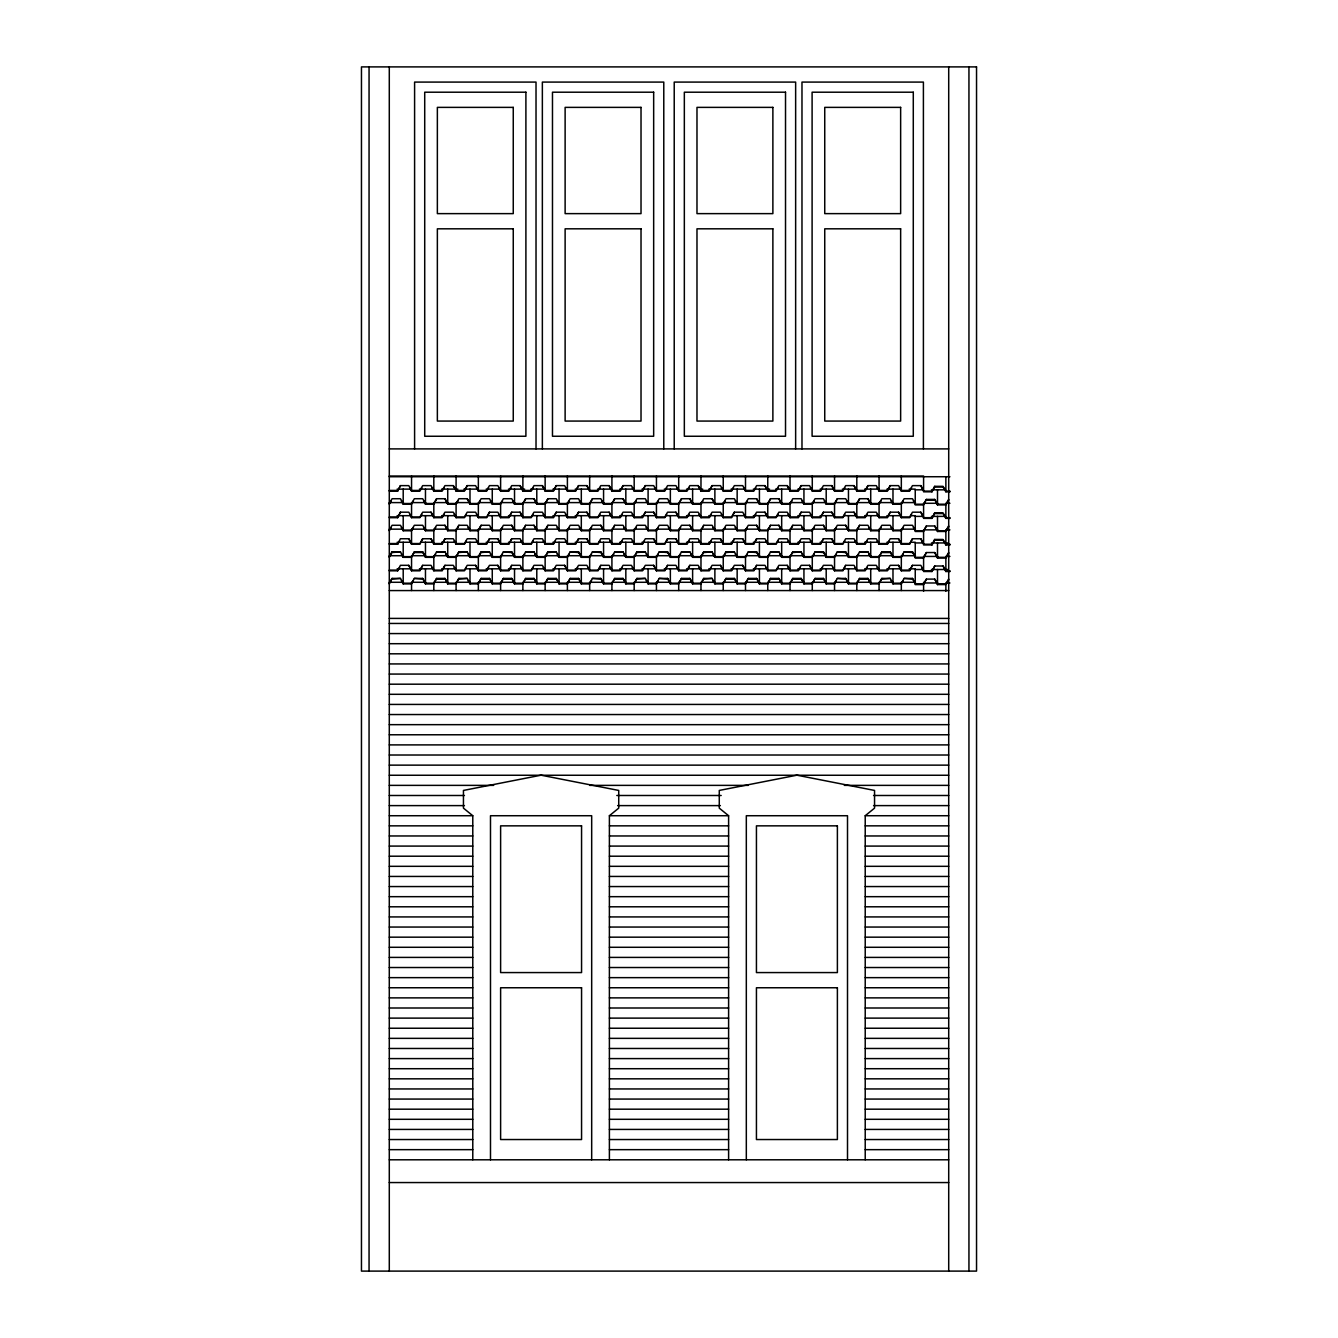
<?xml version="1.0" encoding="UTF-8"?>
<svg xmlns="http://www.w3.org/2000/svg" width="1338" height="1338" viewBox="0 0 1338 1338"><rect width="100%" height="100%" fill="white"/><g stroke="black" fill="none" stroke-linecap="round" stroke-linejoin="round"><path stroke-width="1.5" d="M389.291 503.506L392.084 498.723L400.43 498.723L403.206 503.506L411.552 503.506L414.345 498.723L422.691 498.723L425.467 503.506L433.813 503.506L436.606 498.723L444.952 498.723L447.728 503.506L456.091 503.506L458.867 498.723L467.213 498.723L469.989 503.506L478.352 503.506L481.128 498.723L489.474 498.723L492.267 503.506L500.613 503.506L503.389 498.723L511.735 498.723L514.528 503.506L522.874 503.506L525.65 498.723L533.996 498.723L536.789 503.506L545.135 503.506L547.911 498.723L556.257 498.723L559.05 503.506L567.396 503.506L570.172 498.723L578.534 498.723L581.311 503.506L589.657 503.506L592.433 498.723L600.795 498.723L603.572 503.506L611.918 503.506L614.711 498.723L623.056 498.723L625.833 503.506L634.179 503.506L636.972 498.723L645.317 498.723L648.094 503.506L656.44 503.506L659.233 498.723L667.578 498.723L670.355 503.506L678.701 503.506L681.494 498.723L689.839 498.723L692.616 503.506L700.978 503.506L703.755 498.723L712.1 498.723L714.877 503.506L723.239 503.506L726.016 498.723L734.361 498.723L737.154 503.506L745.5 503.506L748.277 498.723L756.622 498.723L759.415 503.506L767.761 503.506L770.537 498.723L778.883 498.723L781.676 503.506L790.022 503.506L792.798 498.723L801.144 498.723L803.937 503.506L812.283 503.506L815.059 498.723L823.422 498.723L826.198 503.506L834.544 503.506L837.32 498.723L845.683 498.723L848.459 503.506L856.805 503.506L859.598 498.723L867.944 498.723L870.72 503.506L879.066 503.506L881.859 498.723L890.205 498.723L892.981 503.506L901.327 503.506L904.12 498.723L912.466 498.723L915.242 503.506M389.291 504.209L391.148 501.014M389.291 491.113L397.637 491.113L400.43 485.627L408.776 485.627L411.552 490.427L419.915 490.427L422.691 485.627L431.037 485.627L433.813 490.427L442.176 490.427L444.952 485.627L453.298 485.627L456.091 490.427L464.437 490.427L467.213 485.627L475.559 485.627L478.352 490.427L486.698 490.427L489.474 485.627L497.82 485.627L500.613 490.427L508.958 490.427L511.735 485.627L520.081 485.627L522.874 490.427L531.219 490.427L533.996 485.627L542.358 485.627L545.135 490.427L553.48 490.427L556.257 485.627L564.619 485.627L567.396 490.427L575.741 490.427L578.534 485.627L586.88 485.627L589.657 490.427L598.002 490.427L600.795 485.627L609.141 485.627L611.918 490.427L620.263 490.427L623.056 485.627L631.402 485.627L634.179 490.427L642.524 490.427L645.317 485.627L653.663 485.627L656.44 490.427L664.802 490.427L667.578 485.627L675.924 485.627L678.701 490.427L687.063 490.427L689.839 485.627L698.185 485.627L700.978 490.427L709.324 490.427L712.1 485.627L720.446 485.627L723.239 490.427L731.585 490.427L734.361 485.627L742.707 485.627L745.5 490.427L753.846 490.427L756.622 485.627L764.968 485.627L767.761 490.427L776.107 490.427L778.883 485.627L787.246 485.627L790.022 490.427L798.368 490.427L801.144 485.627L809.507 485.627L812.283 490.427L820.629 490.427L823.422 485.627L831.768 485.627L834.544 490.427L842.89 490.427L845.683 485.627L854.029 485.627L856.805 490.427L865.151 490.427L867.944 485.627L876.29 485.627L879.066 490.427L887.412 490.427L890.205 485.627L898.551 485.627L901.327 490.427L909.689 490.427L912.466 485.627L920.812 485.627L923.588 490.427M397.637 491.113L400.43 485.627M389.291 530.082L392.084 525.282L400.43 525.282L403.206 530.082L411.552 530.082L414.345 525.282L422.691 525.282L425.467 530.082L433.813 530.082L436.606 525.282L444.952 525.282L447.728 530.082L456.091 530.082L458.867 525.282L467.213 525.282L469.989 530.082L478.352 530.082L481.128 525.282L489.474 525.282L492.267 530.082L500.613 530.082L503.389 525.282L511.735 525.282L514.528 530.082L522.874 530.082L525.65 525.282L533.996 525.282L536.789 530.082L545.135 530.082L547.911 525.282L556.257 525.282L559.05 530.082L567.396 530.082L570.172 525.282L578.534 525.282L581.311 530.082L589.657 530.082L592.433 525.282L600.795 525.282L603.572 530.082L611.918 530.082L614.711 525.282L623.056 525.282L625.833 530.082L634.179 530.082L636.972 525.282L645.317 525.282L648.094 530.082L656.44 530.082L659.233 525.282L667.578 525.282L670.355 530.082L678.701 530.082L681.494 525.282L689.839 525.282L692.616 530.082L700.978 530.082L703.755 525.282L712.1 525.282L714.877 530.082L723.239 530.082L726.016 525.282L734.361 525.282L737.154 530.082L745.5 530.082L748.277 525.282L756.622 525.282L759.415 530.082L767.761 530.082L770.537 525.282L778.883 525.282L781.676 530.082L790.022 530.082L792.798 525.282L801.144 525.282L803.937 530.082L812.283 530.082L815.059 525.282L823.422 525.282L826.198 530.082L834.544 530.082L837.32 525.282L845.683 525.282L848.459 530.082L856.805 530.082L859.598 525.282L867.944 525.282L870.72 530.082L879.066 530.082L881.859 525.282L890.205 525.282L892.981 530.082L901.327 530.082L904.12 525.282L912.466 525.282L915.242 530.082M389.291 530.768L391.148 527.573M389.291 517.689L397.637 517.689L400.43 512.186L408.776 512.186L411.552 516.986L419.915 516.986L422.691 512.186L431.037 512.186L433.813 516.986L442.176 516.986L444.952 512.186L453.298 512.186L456.091 516.986L464.437 516.986L467.213 512.186L475.559 512.186L478.352 516.986L486.698 516.986L489.474 512.186L497.82 512.186L500.613 516.986L508.958 516.986L511.735 512.186L520.081 512.186L522.874 516.986L531.219 516.986L533.996 512.186L542.358 512.186L545.135 516.986L553.48 516.986L556.257 512.186L564.619 512.186L567.396 516.986L575.741 516.986L578.534 512.186L586.88 512.186L589.657 516.986L598.002 516.986L600.795 512.186L609.141 512.186L611.918 516.986L620.263 516.986L623.056 512.186L631.402 512.186L634.179 516.986L642.524 516.986L645.317 512.186L653.663 512.186L656.44 516.986L664.802 516.986L667.578 512.186L675.924 512.186L678.701 516.986L687.063 516.986L689.839 512.186L698.185 512.186L700.978 516.986L709.324 516.986L712.1 512.186L720.446 512.186L723.239 516.986L731.585 516.986L734.361 512.186L742.707 512.186L745.5 516.986L753.846 516.986L756.622 512.186L764.968 512.186L767.761 516.986L776.107 516.986L778.883 512.186L787.246 512.186L790.022 516.986L798.368 516.986L801.144 512.186L809.507 512.186L812.283 516.986L820.629 516.986L823.422 512.186L831.768 512.186L834.544 516.986L842.89 516.986L845.683 512.186L854.029 512.186L856.805 516.986L865.151 516.986L867.944 512.186L876.29 512.186L879.066 516.986L887.412 516.986L890.205 512.186L898.551 512.186L901.327 516.986L909.689 516.986L912.466 512.186L920.812 512.186L923.588 516.986M397.637 517.689L400.43 512.186M413.409 501.014L411.552 504.209L403.206 504.209L401.35 501.014M409.696 487.918L411.552 491.113L419.915 491.113L421.754 487.918M389.291 556.641L392.084 551.841L400.43 551.841L403.206 556.641L411.552 556.641L414.345 551.841L422.691 551.841L425.467 556.641L433.813 556.641L436.606 551.841L444.952 551.841L447.728 556.641L456.091 556.641L458.867 551.841L467.213 551.841L469.989 556.641L478.352 556.641L481.128 551.841L489.474 551.841L492.267 556.641L500.613 556.641L503.389 551.841L511.735 551.841L514.528 556.641L522.874 556.641L525.65 551.841L533.996 551.841L536.789 556.641L545.135 556.641L547.911 551.841L556.257 551.841L559.05 556.641L567.396 556.641L570.172 551.841L578.534 551.841L581.311 556.641L589.657 556.641L592.433 551.841L600.795 551.841L603.572 556.641L611.918 556.641L614.711 551.841L623.056 551.841L625.833 556.641L634.179 556.641L636.972 551.841L645.317 551.841L648.094 556.641L656.44 556.641L659.233 551.841L667.578 551.841L670.355 556.641L678.701 556.641L681.494 551.841L689.839 551.841L692.616 556.641L700.978 556.641L703.755 551.841L712.1 551.841L714.877 556.641L723.239 556.641L726.016 551.841L734.361 551.841L737.154 556.641L745.5 556.641L748.277 551.841L756.622 551.841L759.415 556.641L767.761 556.641L770.537 551.841L778.883 551.841L781.676 556.641L790.022 556.641L792.798 551.841L801.144 551.841L803.937 556.641L812.283 556.641L815.059 551.841L823.422 551.841L826.198 556.641L834.544 556.641L837.32 551.841L845.683 551.841L848.459 556.641L856.805 556.641L859.598 551.841L867.944 551.841L870.72 556.641L879.066 556.641L881.859 551.841L890.205 551.841L892.981 556.641L901.327 556.641L904.12 551.841L912.466 551.841L915.242 556.641M389.291 557.327L392.084 551.841M389.291 544.248L397.637 544.248L400.43 538.746L408.776 538.746L411.552 543.546L419.915 543.546L422.691 538.746L431.037 538.746L433.813 543.546L442.176 543.546L444.952 538.746L453.298 538.746L456.091 543.546L464.437 543.546L467.213 538.746L475.559 538.746L478.352 543.546L486.698 543.546L489.474 538.746L497.82 538.746L500.613 543.546L508.958 543.546L511.735 538.746L520.081 538.746L522.874 543.546L531.219 543.546L533.996 538.746L542.358 538.746L545.135 543.546L553.48 543.546L556.257 538.746L564.619 538.746L567.396 543.546L575.741 543.546L578.534 538.746L586.88 538.746L589.657 543.546L598.002 543.546L600.795 538.746L609.141 538.746L611.918 543.546L620.263 543.546L623.056 538.746L631.402 538.746L634.179 543.546L642.524 543.546L645.317 538.746L653.663 538.746L656.44 543.546L664.802 543.546L667.578 538.746L675.924 538.746L678.701 543.546L687.063 543.546L689.839 538.746L698.185 538.746L700.978 543.546L709.324 543.546L712.1 538.746L720.446 538.746L723.239 543.546L731.585 543.546L734.361 538.746L742.707 538.746L745.5 543.546L753.846 543.546L756.622 538.746L764.968 538.746L767.761 543.546L776.107 543.546L778.883 538.746L787.246 538.746L790.022 543.546L798.368 543.546L801.144 538.746L809.507 538.746L812.283 543.546L820.629 543.546L823.422 538.746L831.768 538.746L834.544 543.546L842.89 543.546L845.683 538.746L854.029 538.746L856.805 543.546L865.151 543.546L867.944 538.746L876.29 538.746L879.066 543.546L887.412 543.546L890.205 538.746L898.551 538.746L901.327 543.546L909.689 543.546L912.466 538.746L920.812 538.746L923.588 543.546M397.637 544.248L399.493 541.054M413.409 527.573L411.552 530.768L403.206 530.768L401.35 527.573M409.696 514.478L411.552 517.689L419.915 517.689L421.754 514.478M431.973 487.918L433.813 491.113L442.176 491.113L444.032 487.918M389.291 583.201L392.084 578.401L400.43 578.401L403.206 583.201L411.552 583.201L414.345 578.401L422.691 578.401L425.467 583.201L433.813 583.201L436.606 578.401L444.952 578.401L447.728 583.201L456.091 583.201L458.867 578.401L467.213 578.401L469.989 583.201L478.352 583.201L481.128 578.401L489.474 578.401L492.267 583.201L500.613 583.201L503.389 578.401L511.735 578.401L514.528 583.201L522.874 583.201L525.65 578.401L533.996 578.401L536.789 583.201L545.135 583.201L547.911 578.401L556.257 578.401L559.05 583.201L567.396 583.201L570.172 578.401L578.534 578.401L581.311 583.201L589.657 583.201L592.433 578.401L600.795 578.401L603.572 583.201L611.918 583.201L614.711 578.401L623.056 578.401L625.833 583.201L634.179 583.201L636.972 578.401L645.317 578.401L648.094 583.201L656.44 583.201L659.233 578.401L667.578 578.401L670.355 583.201L678.701 583.201L681.494 578.401L689.839 578.401L692.616 583.201L700.978 583.201L703.755 578.401L712.1 578.401L714.877 583.201L723.239 583.201L726.016 578.401L734.361 578.401L737.154 583.201L745.5 583.201L748.277 578.401L756.622 578.401L759.415 583.201L767.761 583.201L770.537 578.401L778.883 578.401L781.676 583.201L790.022 583.201L792.798 578.401L801.144 578.401L803.937 583.201L812.283 583.201L815.059 578.401L823.422 578.401L826.198 583.201L834.544 583.201L837.32 578.401L845.683 578.401L848.459 583.201L856.805 583.201L859.598 578.401L867.944 578.401L870.72 583.201L879.066 583.201L881.859 578.401L890.205 578.401L892.981 583.201L901.327 583.201L904.12 578.401L912.466 578.401L915.242 583.201M389.291 583.903L392.084 578.401M389.291 570.808L397.637 570.808L400.43 565.322L408.776 565.322L411.552 570.105L419.915 570.105L422.691 565.322L431.037 565.322L433.813 570.105L442.176 570.105L444.952 565.322L453.298 565.322L456.091 570.105L464.437 570.105L467.213 565.322L475.559 565.322L478.352 570.105L486.698 570.105L489.474 565.322L497.82 565.322L500.613 570.105L508.958 570.105L511.735 565.322L520.081 565.322L522.874 570.105L531.219 570.105L533.996 565.322L542.358 565.322L545.135 570.105L553.48 570.105L556.257 565.322L564.619 565.322L567.396 570.105L575.741 570.105L578.534 565.322L586.88 565.322L589.657 570.105L598.002 570.105L600.795 565.322L609.141 565.322L611.918 570.105L620.263 570.105L623.056 565.322L631.402 565.322L634.179 570.105L642.524 570.105L645.317 565.322L653.663 565.322L656.44 570.105L664.802 570.105L667.578 565.322L675.924 565.322L678.701 570.105L687.063 570.105L689.839 565.322L698.185 565.322L700.978 570.105L709.324 570.105L712.1 565.322L720.446 565.322L723.239 570.105L731.585 570.105L734.361 565.322L742.707 565.322L745.5 570.105L753.846 570.105L756.622 565.322L764.968 565.322L767.761 570.105L776.107 570.105L778.883 565.322L787.246 565.322L790.022 570.105L798.368 570.105L801.144 565.322L809.507 565.322L812.283 570.105L820.629 570.105L823.422 565.322L831.768 565.322L834.544 570.105L842.89 570.105L845.683 565.322L854.029 565.322L856.805 570.105L865.151 570.105L867.944 565.322L876.29 565.322L879.066 570.105L887.412 570.105L890.205 565.322L898.551 565.322L901.327 570.105L909.689 570.105L912.466 565.322L920.812 565.322L923.588 570.105M397.637 570.808L399.493 567.613M414.345 551.841L411.552 557.327L403.206 557.327L401.35 554.133M408.776 538.746L411.552 544.248L419.915 544.248L422.691 538.746M435.67 527.573L433.813 530.768L425.467 530.768L423.611 527.573M431.037 512.186L433.813 517.689L442.176 517.689L444.032 514.478M457.931 501.014L456.091 504.209L447.728 504.209L444.952 498.723M453.298 485.627L456.091 491.113L464.437 491.113L467.213 485.627M413.409 580.709L411.552 583.903L403.206 583.903L401.35 580.709M408.776 565.322L411.552 570.808L419.915 570.808L422.691 565.322M435.67 554.133L433.813 557.327L425.467 557.327L422.691 551.841M431.037 538.746L433.813 544.248L442.176 544.248L444.952 538.746M454.234 514.478L456.091 517.689L464.437 517.689L466.293 514.478M480.208 501.014L478.352 504.209L469.989 504.209L467.213 498.723M476.495 487.918L478.352 491.113L486.698 491.113L488.554 487.918M436.606 578.401L433.813 583.903L425.467 583.903L422.691 578.401M431.973 567.613L433.813 570.808L442.176 570.808L444.952 565.322M458.867 551.841L456.091 557.327L447.728 557.327L445.872 554.133M454.234 541.054L456.091 544.248L464.437 544.248L466.293 541.054M476.495 514.478L478.352 517.689L486.698 517.689L489.474 512.186M502.469 501.014L500.613 504.209L492.267 504.209L490.41 501.014M498.756 487.918L500.613 491.113L508.958 491.113L510.815 487.918M458.867 578.401L456.091 583.903L447.728 583.903L444.952 578.401M454.234 567.613L456.091 570.808L464.437 570.808L466.293 567.613M481.128 551.841L478.352 557.327L469.989 557.327L468.149 554.133M476.495 541.054L478.352 544.248L486.698 544.248L489.474 538.746M502.469 527.573L500.613 530.768L492.267 530.768L490.41 527.573M498.756 514.478L500.613 517.689L508.958 517.689L511.735 512.186M520.081 485.627L522.874 491.113L531.219 491.113L533.076 487.918M481.128 578.401L478.352 583.903L469.989 583.903L468.149 580.709M475.559 565.322L478.352 570.808L486.698 570.808L488.554 567.613M502.469 554.133L500.613 557.327L492.267 557.327L490.41 554.133M497.82 538.746L500.613 544.248L508.958 544.248L511.735 538.746M520.081 512.186L522.874 517.689L531.219 517.689L533.076 514.478M542.358 485.627L545.135 491.113L553.48 491.113L556.257 485.627M503.389 578.401L500.613 583.903L492.267 583.903L489.474 578.401M497.82 565.322L500.613 570.808L508.958 570.808L511.735 565.322M524.73 554.133L522.874 557.327L514.528 557.327L511.735 551.841M521.017 541.054L522.874 544.248L531.219 544.248L533.076 541.054M543.278 514.478L545.135 517.689L553.48 517.689L556.257 512.186M569.252 501.014L567.396 504.209L559.05 504.209L557.193 501.014M565.539 487.918L567.396 491.113L575.741 491.113L578.534 485.627M525.65 578.401L522.874 583.903L514.528 583.903L511.735 578.401M521.017 567.613L522.874 570.808L531.219 570.808L533.076 567.613M547.911 551.841L545.135 557.327L536.789 557.327L534.932 554.133M543.278 541.054L545.135 544.248L553.48 544.248L555.337 541.054M569.252 527.573L567.396 530.768L559.05 530.768L557.193 527.573M565.539 514.478L567.396 517.689L575.741 517.689L578.534 512.186M586.88 485.627L589.657 491.113L598.002 491.113L599.859 487.918M547.911 578.401L545.135 583.903L536.789 583.903L533.996 578.401M543.278 567.613L545.135 570.808L553.48 570.808L555.337 567.613M569.252 554.133L567.396 557.327L559.05 557.327L557.193 554.133M565.539 541.054L567.396 544.248L575.741 544.248L578.534 538.746M591.513 527.573L589.657 530.768L581.311 530.768L579.454 527.573M586.88 512.186L589.657 517.689L598.002 517.689L599.859 514.478M609.141 485.627L611.918 491.113L620.263 491.113L623.056 485.627M570.172 578.401L567.396 583.903L559.05 583.903L556.257 578.401M564.619 565.322L567.396 570.808L575.741 570.808L577.598 567.613M591.513 554.133L589.657 557.327L581.311 557.327L578.534 551.841M586.88 538.746L589.657 544.248L598.002 544.248L599.859 541.054M609.141 512.186L611.918 517.689L620.263 517.689L622.12 514.478M636.035 501.014L634.179 504.209L625.833 504.209L623.056 498.723M632.322 487.918L634.179 491.113L642.524 491.113L645.317 485.627M591.513 580.709L589.657 583.903L581.311 583.903L578.534 578.401M587.8 567.613L589.657 570.808L598.002 570.808L600.795 565.322M613.774 554.133L611.918 557.327L603.572 557.327L600.795 551.841M610.061 541.054L611.918 544.248L620.263 544.248L622.12 541.054M636.035 527.573L634.179 530.768L625.833 530.768L623.976 527.573M632.322 514.478L634.179 517.689L642.524 517.689L645.317 512.186M658.296 501.014L656.44 504.209L648.094 504.209L646.237 501.014M654.583 487.918L656.44 491.113L664.802 491.113L666.642 487.918M614.711 578.401L611.918 583.903L603.572 583.903L600.795 578.401M610.061 567.613L611.918 570.808L620.263 570.808L622.12 567.613M636.972 551.841L634.179 557.327L625.833 557.327L623.976 554.133M632.322 541.054L634.179 544.248L642.524 544.248L644.381 541.054M658.296 527.573L656.44 530.768L648.094 530.768L646.237 527.573M653.663 512.186L656.44 517.689L664.802 517.689L666.642 514.478M676.861 487.918L678.701 491.113L687.063 491.113L688.919 487.918M636.972 578.401L634.179 583.903L625.833 583.903L623.056 578.401M632.322 567.613L634.179 570.808L642.524 570.808L644.381 567.613M658.296 554.133L656.44 557.327L648.094 557.327L646.237 554.133M653.663 538.746L656.44 544.248L664.802 544.248L667.578 538.746M680.557 527.573L678.701 530.768L670.355 530.768L668.498 527.573M675.924 512.186L678.701 517.689L687.063 517.689L688.919 514.478M702.818 501.014L700.978 504.209L692.616 504.209L689.839 498.723M698.185 485.627L700.978 491.113L709.324 491.113L712.1 485.627M658.296 580.709L656.44 583.903L648.094 583.903L646.237 580.709M653.663 565.322L656.44 570.808L664.802 570.808L667.578 565.322M680.557 554.133L678.701 557.327L670.355 557.327L667.578 551.841M675.924 538.746L678.701 544.248L687.063 544.248L688.919 541.054M699.122 514.478L700.978 517.689L709.324 517.689L711.18 514.478M725.096 501.014L723.239 504.209L714.877 504.209L712.1 498.723M721.383 487.918L723.239 491.113L731.585 491.113L733.441 487.918M681.494 578.401L678.701 583.903L670.355 583.903L667.578 578.401M676.861 567.613L678.701 570.808L687.063 570.808L689.839 565.322M703.755 551.841L700.978 557.327L692.616 557.327L690.759 554.133M699.122 541.054L700.978 544.248L709.324 544.248L711.18 541.054M725.096 527.573L723.239 530.768L714.877 530.768L713.037 527.573M721.383 514.478L723.239 517.689L731.585 517.689L734.361 512.186M747.357 501.014L745.5 504.209L737.154 504.209L735.298 501.014M743.644 487.918L745.5 491.113L753.846 491.113L755.702 487.918M703.755 578.401L700.978 583.903L692.616 583.903L689.839 578.401M699.122 567.613L700.978 570.808L709.324 570.808L711.18 567.613M726.016 551.841L723.239 557.327L714.877 557.327L713.037 554.133M720.446 538.746L723.239 544.248L731.585 544.248L734.361 538.746M747.357 527.573L745.5 530.768L737.154 530.768L735.298 527.573M743.644 514.478L745.5 517.689L753.846 517.689L755.702 514.478M764.968 485.627L767.761 491.113L776.107 491.113L777.963 487.918M726.016 578.401L723.239 583.903L714.877 583.903L713.037 580.709M720.446 565.322L723.239 570.808L731.585 570.808L733.441 567.613M747.357 554.133L745.5 557.327L737.154 557.327L735.298 554.133M742.707 538.746L745.5 544.248L753.846 544.248L756.622 538.746M764.968 512.186L767.761 517.689L776.107 517.689L777.963 514.478M791.879 501.014L790.022 504.209L781.676 504.209L778.883 498.723M787.246 485.627L790.022 491.113L798.368 491.113L801.144 485.627M748.277 578.401L745.5 583.903L737.154 583.903L734.361 578.401M742.707 565.322L745.5 570.808L753.846 570.808L756.622 565.322M769.618 554.133L767.761 557.327L759.415 557.327L756.622 551.841M765.905 541.054L767.761 544.248L776.107 544.248L777.963 541.054M788.166 514.478L790.022 517.689L798.368 517.689L801.144 512.186M814.14 501.014L812.283 504.209L803.937 504.209L802.081 501.014M810.427 487.918L812.283 491.113L820.629 491.113L822.485 487.918M770.537 578.401L767.761 583.903L759.415 583.903L756.622 578.401M765.905 567.613L767.761 570.808L776.107 570.808L777.963 567.613M792.798 551.841L790.022 557.327L781.676 557.327L779.82 554.133M788.166 541.054L790.022 544.248L798.368 544.248L800.224 541.054M814.14 527.573L812.283 530.768L803.937 530.768L802.081 527.573M810.427 514.478L812.283 517.689L820.629 517.689L823.422 512.186M831.768 485.627L834.544 491.113L842.89 491.113L844.746 487.918M792.798 578.401L790.022 583.903L781.676 583.903L778.883 578.401M787.246 565.322L790.022 570.808L798.368 570.808L800.224 567.613M814.14 554.133L812.283 557.327L803.937 557.327L802.081 554.133M810.427 541.054L812.283 544.248L820.629 544.248L823.422 538.746M836.401 527.573L834.544 530.768L826.198 530.768L823.422 525.282M831.768 512.186L834.544 517.689L842.89 517.689L844.746 514.478M854.029 485.627L856.805 491.113L865.151 491.113L867.944 485.627M815.059 578.401L812.283 583.903L803.937 583.903L801.144 578.401M809.507 565.322L812.283 570.808L820.629 570.808L822.485 567.613M836.401 554.133L834.544 557.327L826.198 557.327L823.422 551.841M831.768 538.746L834.544 544.248L842.89 544.248L844.746 541.054M854.029 512.186L856.805 517.689L865.151 517.689L867.007 514.478M880.922 501.014L879.066 504.209L870.72 504.209L867.944 498.723M877.21 487.918L879.066 491.113L887.412 491.113L890.205 485.627M836.401 580.709L834.544 583.903L826.198 583.903L823.422 578.401M832.688 567.613L834.544 570.808L842.89 570.808L845.683 565.322M858.662 554.133L856.805 557.327L848.459 557.327L845.683 551.841M854.949 541.054L856.805 544.248L865.151 544.248L867.007 541.054M880.922 527.573L879.066 530.768L870.72 530.768L868.864 527.573M877.21 514.478L879.066 517.689L887.412 517.689L890.205 512.186M903.183 501.014L901.327 504.209L892.981 504.209L891.125 501.014M899.471 487.918L901.327 491.113L909.689 491.113L911.529 487.918M859.598 578.401L856.805 583.903L848.459 583.903L845.683 578.401M854.949 567.613L856.805 570.808L865.151 570.808L867.007 567.613M881.859 551.841L879.066 557.327L870.72 557.327L868.864 554.133M877.21 541.054L879.066 544.248L887.412 544.248L889.268 541.054M903.183 527.573L901.327 530.768L892.981 530.768L891.125 527.573M898.551 512.186L901.327 517.689L909.689 517.689L911.529 514.478M948.642 499.409L945.866 504.209L937.503 504.209L934.727 499.409L926.381 499.409L923.588 504.209L915.242 504.209L913.386 501.014M926.381 499.409L923.588 504.911L915.242 504.911L915.242 489.123L909.171 489.123M389.291 476.044L923.588 476.044L923.588 491.815L931.95 491.815L934.727 486.33L943.073 486.33L945.866 491.113L950.03 491.113M931.95 491.815L934.727 486.33M881.859 578.401L879.066 583.903L870.72 583.903L867.944 578.401M877.21 567.613L879.066 570.808L887.412 570.808L889.268 567.613M903.183 554.133L901.327 557.327L892.981 557.327L890.205 551.841M898.551 538.746L901.327 544.248L909.689 544.248L912.466 538.746M948.642 525.968L945.866 530.768L937.503 530.768L934.727 525.968L926.381 525.968L923.588 530.768L915.242 530.768L913.386 527.573M937.771 503.289L923.588 503.289L923.588 518.375L931.95 518.375L934.727 512.889L943.073 512.889L945.866 517.689L950.03 517.689M931.95 518.375L934.727 512.889M948.642 500.111L945.866 504.911L937.503 504.911L934.727 499.409M903.183 580.709L901.327 583.903L892.981 583.903L891.125 580.709M898.551 565.322L901.327 570.808L909.689 570.808L912.466 565.322M948.642 552.544L945.866 557.327L937.503 557.327L934.727 552.544L926.381 552.544L923.588 557.327L915.242 557.327L912.466 551.841M937.771 529.865L923.588 529.865L923.588 544.951L931.95 544.951L934.727 539.448L943.073 539.448L945.866 544.248L950.03 544.248M931.95 544.951L934.727 539.448M948.642 526.67L945.866 531.47L937.503 531.47L934.727 525.968M948.642 579.103L945.866 583.903L937.503 583.903L934.727 579.103L926.381 579.103L923.588 583.903L915.242 583.903L912.466 578.401M937.771 556.424L923.588 556.424L923.588 571.51L931.95 571.51L934.727 566.007L943.073 566.007L945.866 570.808L950.03 570.808M931.95 571.51L934.727 566.007M948.642 553.23L945.866 558.03L937.503 558.03L934.727 552.544M948.642 579.806L945.866 584.589L937.503 584.589L934.727 579.103M609.392 1159.795L609.392 815.728L618.725 808.135L618.725 790.44L541.087 775.187L463.45 790.44L463.45 808.135L472.782 815.728L472.782 1159.795M865.218 1159.795L865.218 815.728L874.55 808.135L874.55 790.44L796.913 775.187L719.275 790.44L719.275 808.135L728.608 815.728L728.608 1159.795M389.291 448.899L948.709 448.899M389.291 476.729L949.913 476.729M934.727 487.015L943.073 487.015L945.866 491.815L950.03 491.815M397.135 489.123L411.301 489.123M419.396 489.123L433.562 489.123M441.657 489.123L457.847 489.123M463.918 489.123L478.101 489.123M486.196 489.123L500.362 489.123M508.457 489.123L524.647 489.123M530.718 489.123L544.884 489.123M552.979 489.123L567.145 489.123M575.24 489.123L589.406 489.123M597.501 489.123L611.667 489.123M619.762 489.123L633.928 489.123M642.023 489.123L656.189 489.123M664.284 489.123L678.45 489.123M686.545 489.123L702.734 489.123M708.806 489.123L722.988 489.123M731.083 489.123L745.249 489.123M753.344 489.123L769.534 489.123M775.605 489.123L789.771 489.123M797.866 489.123L812.032 489.123M820.127 489.123L834.293 489.123M842.388 489.123L856.554 489.123M864.649 489.123L878.815 489.123M886.91 489.123L901.076 489.123M915.242 489.825L923.337 489.825M931.432 489.825L945.598 489.825M389.291 490.427L397.637 490.427M931.95 491.113L923.588 491.113L920.812 485.627M926.381 500.111L934.727 500.111M389.291 502.603L403.457 502.603M425.718 502.603L411.552 502.603L411.552 517.689M447.996 502.603L433.813 502.603L433.813 517.689M470.257 502.603L456.091 502.603L456.091 517.689M492.518 502.603L478.352 502.603L478.352 517.689M514.779 502.603L500.613 502.603L500.613 517.689M537.04 502.603L522.874 502.603L522.874 517.689M559.301 502.603L545.135 502.603L545.135 517.689M581.562 502.603L567.396 502.603L567.396 517.689M603.823 502.603L589.657 502.603L589.657 517.689M626.084 502.603L611.918 502.603L611.918 517.689M648.345 502.603L634.179 502.603L634.179 517.689M670.606 502.603L656.44 502.603L656.44 517.689M692.883 502.603L678.701 502.603L678.701 517.689M715.144 502.603L700.978 502.603L700.978 517.689M737.405 502.603L723.239 502.603L723.239 517.689M759.666 502.603L745.5 502.603L745.5 517.689M781.927 502.603L767.761 502.603L767.761 517.689M804.188 502.603L790.022 502.603L790.022 517.689M826.449 502.603L812.283 502.603L812.283 517.689M848.71 502.603L834.544 502.603L834.544 517.689M870.971 502.603L856.805 502.603L856.805 517.689M893.232 502.603L879.066 502.603L879.066 517.689M915.493 502.603L901.327 502.603L901.327 517.689M949.913 503.289L945.866 503.289L945.866 518.375L950.03 518.375M423.611 501.014L425.467 504.209L433.813 504.209L436.606 498.723M512.671 501.014L514.528 504.209L522.874 504.209L525.65 498.723M533.996 498.723L536.789 504.209L545.135 504.209L547.911 498.723M579.454 501.014L581.311 504.209L589.657 504.209L592.433 498.723M601.715 501.014L603.572 504.209L611.918 504.209L614.711 498.723M668.498 501.014L670.355 504.209L678.701 504.209L681.494 498.723M756.622 498.723L759.415 504.209L767.761 504.209L770.537 498.723M824.342 501.014L826.198 504.209L834.544 504.209L837.32 498.723M846.603 501.014L848.459 504.209L856.805 504.209L859.598 498.723M934.727 513.591L943.073 513.591L945.866 518.375M397.135 515.682L411.301 515.682M421.42 515.682L433.562 515.682M441.657 515.682L455.823 515.682M465.942 515.682L478.101 515.682M488.219 515.682L500.362 515.682M508.457 515.682L522.623 515.682M532.741 515.682L544.884 515.682M552.979 515.682L567.145 515.682M575.24 515.682L589.406 515.682M599.524 515.682L611.667 515.682M619.762 515.682L633.928 515.682M642.023 515.682L656.189 515.682M666.307 515.682L678.45 515.682M686.545 515.682L700.711 515.682M708.806 515.682L722.988 515.682M733.107 515.682L745.249 515.682M753.344 515.682L767.51 515.682M777.629 515.682L789.771 515.682M797.866 515.682L812.032 515.682M820.127 515.682L834.293 515.682M844.412 515.682L856.554 515.682M864.649 515.682L878.815 515.682M886.91 515.682L901.076 515.682M911.195 515.682L915.242 515.682L915.242 531.47L923.588 531.47L926.381 525.968M915.242 516.384L923.337 516.384M931.432 516.384L945.598 516.384M389.291 516.986L397.637 516.986M931.95 517.689L923.588 517.689L920.812 512.186M389.291 529.162L403.457 529.162M425.718 529.162L411.552 529.162L411.552 544.248M447.996 529.162L433.813 529.162L433.813 544.248M470.257 529.162L456.091 529.162L456.091 544.248M492.518 529.162L478.352 529.162L478.352 544.248M514.779 529.162L500.613 529.162L500.613 544.248M537.04 529.162L522.874 529.162L522.874 544.248M559.301 529.162L545.135 529.162L545.135 544.248M581.562 529.162L567.396 529.162L567.396 544.248M603.823 529.162L589.657 529.162L589.657 544.248M626.084 529.162L611.918 529.162L611.918 544.248M648.345 529.162L634.179 529.162L634.179 544.248M670.606 529.162L656.44 529.162L656.44 544.248M692.883 529.162L678.701 529.162L678.701 544.248M715.144 529.162L700.978 529.162L700.978 544.248M737.405 529.162L723.239 529.162L723.239 544.248M759.666 529.162L745.5 529.162L745.5 544.248M781.927 529.162L767.761 529.162L767.761 544.248M804.188 529.162L790.022 529.162L790.022 544.248M826.449 529.162L812.283 529.162L812.283 544.248M848.71 529.162L834.544 529.162L834.544 544.248M870.971 529.162L856.805 529.162L856.805 544.248M893.232 529.162L879.066 529.162L879.066 544.248M915.493 529.162L901.327 529.162L901.327 544.248M949.913 529.865L945.866 529.865L945.866 544.951L950.03 544.951M444.952 525.282L447.728 530.768L456.091 530.768L458.867 525.282M468.149 527.573L469.989 530.768L478.352 530.768L481.128 525.282M511.735 525.282L514.528 530.768L522.874 530.768L525.65 525.282M533.996 525.282L536.789 530.768L545.135 530.768L547.911 525.282M600.795 525.282L603.572 530.768L611.918 530.768L614.711 525.282M689.839 525.282L692.616 530.768L700.978 530.768L703.755 525.282M756.622 525.282L759.415 530.768L767.761 530.768L770.537 525.282M778.883 525.282L781.676 530.768L790.022 530.768L792.798 525.282M845.683 525.282L848.459 530.768L856.805 530.768L859.598 525.282M934.727 540.151L943.073 540.151L945.866 544.951M397.135 542.258L411.301 542.258M421.42 542.258L433.562 542.258M441.657 542.258L455.823 542.258M465.942 542.258L478.101 542.258M486.196 542.258L500.362 542.258M508.457 542.258L522.623 542.258M532.741 542.258L544.884 542.258M552.979 542.258L567.145 542.258M575.24 542.258L589.406 542.258M599.524 542.258L611.667 542.258M619.762 542.258L633.928 542.258M642.023 542.258L656.189 542.258M666.307 542.258L678.45 542.258M686.545 542.258L700.711 542.258M708.806 542.258L722.988 542.258M731.083 542.258L745.249 542.258M753.344 542.258L767.51 542.258M777.629 542.258L789.771 542.258M797.866 542.258L812.032 542.258M820.127 542.258L834.293 542.258M844.412 542.258L856.554 542.258M864.649 542.258L878.815 542.258M886.91 542.258L901.076 542.258M911.195 542.258L915.242 542.258L915.242 558.03L923.588 558.03L926.381 552.544M915.242 542.944L923.337 542.944M931.432 542.944L947.622 542.944M389.291 543.546L397.637 543.546M931.95 544.248L923.588 544.248L920.812 538.746M392.084 552.544L400.43 551.841M414.345 552.544L422.691 552.544M458.867 552.544L467.213 551.841M481.128 552.544L489.474 551.841M511.735 552.544L503.389 551.841M547.911 552.544L556.257 551.841M578.534 552.544L570.172 551.841M600.795 552.544L592.433 551.841M636.972 552.544L645.317 551.841M667.578 552.544L659.233 551.841M703.755 552.544L712.1 551.841M726.016 552.544L734.361 551.841M756.622 552.544L748.277 551.841M792.798 552.544L801.144 551.841M823.422 552.544L815.059 551.841M845.683 552.544L837.32 551.841M881.859 552.544L890.205 552.544M912.466 552.544L904.12 551.841M389.291 555.722L403.457 555.722M425.718 555.722L411.552 555.722L411.552 570.808M447.996 555.722L433.813 555.722L433.813 570.808M470.257 555.722L456.091 555.722L456.091 570.808M492.518 555.722L478.352 555.722L478.352 570.808M514.779 555.722L500.613 555.722L500.613 570.808M537.04 555.722L522.874 555.722L522.874 570.808M559.301 555.722L545.135 555.722L545.135 570.808M581.562 555.722L567.396 555.722L567.396 570.808M603.823 555.722L589.657 555.722L589.657 570.808M626.084 555.722L611.918 555.722L611.918 570.808M648.345 555.722L634.179 555.722L634.179 570.808M670.606 555.722L656.44 555.722L656.44 570.808M692.883 555.722L678.701 555.722L678.701 570.808M715.144 555.722L700.978 555.722L700.978 570.808M737.405 555.722L723.239 555.722L723.239 570.808M759.666 555.722L745.5 555.722L745.5 570.808M781.927 555.722L767.761 555.722L767.761 570.808M804.188 555.722L790.022 555.722L790.022 570.808M826.449 555.722L812.283 555.722L812.283 570.808M848.71 555.722L834.544 555.722L834.544 570.808M870.971 555.722L856.805 555.722L856.805 570.808M893.232 555.722L879.066 555.722L879.066 570.808M915.493 555.722L901.327 555.722L901.327 570.808M949.913 556.424L945.866 556.424L945.866 571.51L950.03 571.51M397.135 568.817L411.301 568.817M419.396 568.817L433.562 568.817M441.657 568.817L455.823 568.817M465.942 568.817L478.101 568.817M486.196 568.817L500.362 568.817M508.457 568.817L522.623 568.817M532.741 568.817L544.884 568.817M552.979 568.817L567.145 568.817M575.24 568.817L589.406 568.817M599.524 568.817L611.667 568.817M619.762 568.817L633.928 568.817M642.023 568.817L656.189 568.817M664.284 568.817L678.45 568.817M686.545 568.817L700.711 568.817M708.806 568.817L722.988 568.817M731.083 568.817L745.249 568.817M753.344 568.817L767.51 568.817M777.629 568.817L789.771 568.817M797.866 568.817L812.032 568.817M820.127 568.817L834.293 568.817M844.412 568.817L856.554 568.817M864.649 568.817L878.815 568.817M886.91 568.817L901.076 568.817M909.171 568.817L915.242 568.817L915.242 584.589L923.588 584.589L926.381 579.103M915.242 569.503L923.337 569.503M931.432 569.503L947.622 569.503M389.291 570.105L397.637 570.105M931.95 570.808L923.588 570.808L921.748 567.613M392.084 579.103L400.43 578.401M422.691 579.103L414.345 578.401M436.606 579.103L444.952 579.103M458.867 579.103L467.213 578.401M481.128 579.103L489.474 579.103M503.389 579.103L511.735 579.103M525.65 579.103L533.996 579.103M547.911 579.103L556.257 579.103M570.172 579.103L578.534 579.103M600.795 579.103L592.433 578.401M614.711 579.103L623.056 579.103M636.972 579.103L645.317 578.401M667.578 579.103L659.233 578.401M681.494 579.103L689.839 579.103M703.755 579.103L712.1 578.401M726.016 579.103L734.361 579.103M748.277 579.103L756.622 579.103M770.537 579.103L778.883 579.103M792.798 579.103L801.144 579.103M815.059 579.103L823.422 579.103M845.683 579.103L837.32 578.401M859.598 579.103L867.944 579.103M881.859 579.103L890.205 578.401M912.466 579.103L904.12 578.401M389.291 582.281L403.457 582.281M425.718 582.281L411.552 582.281L411.552 590.51M447.996 582.281L433.813 582.281L433.813 590.51M470.257 582.281L456.091 582.281L456.091 590.51M492.518 582.281L478.352 582.281L478.352 590.51M514.779 582.281L500.613 582.281L500.613 590.51M537.04 582.281L522.874 582.281L522.874 590.51M559.301 582.281L545.135 582.281L545.135 590.51M581.562 582.281L567.396 582.281L567.396 590.51M603.823 582.281L589.657 582.281L589.657 590.51M626.084 582.281L611.918 582.281L611.918 590.51M648.345 582.281L634.179 582.281L634.179 590.51M670.606 582.281L656.44 582.281L656.44 590.51M692.883 582.281L678.701 582.281L678.701 590.51M715.144 582.281L700.978 582.281L700.978 590.51M737.405 582.281L723.239 582.281L723.239 590.51M759.666 582.281L745.5 582.281L745.5 590.51M781.927 582.281L767.761 582.281L767.761 590.51M804.188 582.281L790.022 582.281L790.022 590.51M826.449 582.281L812.283 582.281L812.283 590.51M848.71 582.281L834.544 582.281L834.544 590.51M870.971 582.281L856.805 582.281L856.805 590.51M893.232 582.281L879.066 582.281L879.066 590.51M915.493 582.281L901.327 582.281L901.327 590.51M923.588 582.983L937.771 582.983M949.913 582.983L945.866 582.983L945.866 591.212M389.291 590.576L948.709 590.576M389.291 618.407L948.709 618.407M389.291 623.458L948.709 623.458M389.291 633.576L948.709 633.576M389.291 643.695L948.709 643.695M389.291 653.814L948.709 653.814M389.291 663.932L948.709 663.932M389.291 674.068L948.709 674.068M389.291 684.186L948.709 684.186M389.291 694.305L948.709 694.305M389.291 704.424L948.709 704.424M389.291 714.542L948.709 714.542M389.291 724.661L948.709 724.661M389.291 734.779L948.709 734.779M389.291 744.898L948.709 744.898M389.291 755.017L948.709 755.017M389.291 765.135L948.709 765.135M389.291 775.254L948.709 775.254M389.291 785.373L493.655 785.373M589.673 785.373L748.327 785.373M844.345 785.373L948.709 785.373M389.291 795.491L464.437 795.491M616.818 795.491L721.182 795.491M873.563 795.491L948.709 795.491M389.291 805.61L464.437 805.61M617.621 805.61L720.379 805.61M873.563 805.61L948.709 805.61M389.291 815.728L472.782 815.728M609.392 815.728L728.608 815.728M865.218 815.728L948.709 815.728M389.291 825.847L472.782 825.847M609.392 825.847L728.608 825.847M865.218 825.847L948.709 825.847M389.291 835.966L472.782 835.966M609.392 835.966L728.608 835.966M865.218 835.966L948.709 835.966M389.291 846.084L472.782 846.084M609.392 846.084L728.608 846.084M865.218 846.084L948.709 846.084M389.291 856.203L472.782 856.203M609.392 856.203L728.608 856.203M865.218 856.203L948.709 856.203M389.291 866.322L472.782 866.322M609.392 866.322L728.608 866.322M865.218 866.322L948.709 866.322M389.291 876.44L472.782 876.44M609.392 876.44L728.608 876.44M865.218 876.44L948.709 876.44M389.291 886.559L472.782 886.559M609.392 886.559L728.608 886.559M865.218 886.559L948.709 886.559M389.291 896.677L472.782 896.677M609.392 896.677L728.608 896.677M865.218 896.677L948.709 896.677M389.291 906.796L472.782 906.796M609.392 906.796L728.608 906.796M865.218 906.796L948.709 906.796M389.291 916.931L472.782 916.931M609.392 916.931L728.608 916.931M865.218 916.931L948.709 916.931M389.291 927.05L472.782 927.05M609.392 927.05L728.608 927.05M865.218 927.05L948.709 927.05M389.291 937.169L472.782 937.169M609.392 937.169L728.608 937.169M865.218 937.169L948.709 937.169M389.291 947.287L472.782 947.287M609.392 947.287L728.608 947.287M865.218 947.287L948.709 947.287M389.291 957.406L472.782 957.406M609.392 957.406L728.608 957.406M865.218 957.406L948.709 957.406M389.291 967.525L472.782 967.525M609.392 967.525L728.608 967.525M865.218 967.525L948.709 967.525M389.291 977.643L472.782 977.643M609.392 977.643L728.608 977.643M865.218 977.643L948.709 977.643M389.291 987.762L472.782 987.762M609.392 987.762L728.608 987.762M865.218 987.762L948.709 987.762M389.291 997.88L472.782 997.88M609.392 997.88L728.608 997.88M865.218 997.88L948.709 997.88M389.291 1007.999L472.782 1007.999M609.392 1007.999L728.608 1007.999M865.218 1007.999L948.709 1007.999M389.291 1018.118L472.782 1018.118M609.392 1018.118L728.608 1018.118M865.218 1018.118L948.709 1018.118M389.291 1028.236L472.782 1028.236M609.392 1028.236L728.608 1028.236M865.218 1028.236L948.709 1028.236M389.291 1038.355L472.782 1038.355M609.392 1038.355L728.608 1038.355M865.218 1038.355L948.709 1038.355M389.291 1048.474L472.782 1048.474M609.392 1048.474L728.608 1048.474M865.218 1048.474L948.709 1048.474M389.291 1058.592L472.782 1058.592M609.392 1058.592L728.608 1058.592M865.218 1058.592L948.709 1058.592M389.291 1068.711L472.782 1068.711M609.392 1068.711L728.608 1068.711M865.218 1068.711L948.709 1068.711M389.291 1078.829L472.782 1078.829M609.392 1078.829L728.608 1078.829M865.218 1078.829L948.709 1078.829M389.291 1088.948L472.782 1088.948M609.392 1088.948L728.608 1088.948M865.218 1088.948L948.709 1088.948M389.291 1099.067L472.782 1099.067M609.392 1099.067L728.608 1099.067M865.218 1099.067L948.709 1099.067M389.291 1109.185L472.782 1109.185M609.392 1109.185L728.608 1109.185M865.218 1109.185L948.709 1109.185M389.291 1119.304L472.782 1119.304M609.392 1119.304L728.608 1119.304M865.218 1119.304L948.709 1119.304M389.291 1129.423L472.782 1129.423M609.392 1129.423L728.608 1129.423M865.218 1129.423L948.709 1129.423M389.291 1139.541L472.782 1139.541M609.392 1139.541L728.608 1139.541M865.218 1139.541L948.709 1139.541M389.291 1149.66L472.782 1149.66M609.392 1149.66L728.608 1149.66M865.218 1149.66L948.709 1149.66M389.291 1159.795L948.709 1159.795M389.291 1182.558L948.709 1182.558M945.866 571.51L943.073 566.007M968.946 66.9L968.946 1271.1M948.709 66.9L948.709 1271.1M945.866 476.729L945.866 491.815M937.503 489.825L937.503 504.911M937.503 516.384L937.503 531.47M937.503 542.944L937.503 558.03M937.503 569.503L937.503 584.589M923.404 448.899L923.404 82.086L801.98 82.086L801.98 448.899M923.588 582.281L923.588 591.212M901.327 476.044L901.327 491.113M892.981 489.123L892.981 504.209M892.981 515.682L892.981 530.768M892.981 542.258L892.981 557.327M892.981 568.817L892.981 583.903M879.066 476.044L879.066 491.113M870.72 489.123L870.72 504.209M870.72 515.682L870.72 530.768M870.72 542.258L870.72 557.327M870.72 568.817L870.72 583.903M867.944 551.841L859.598 551.841M856.805 476.044L856.805 491.113M848.459 489.123L848.459 504.209M848.459 515.682L848.459 530.768M848.459 542.258L848.459 557.327M848.459 568.817L848.459 583.903M847.506 1159.795L847.506 815.728L746.32 815.728L746.32 1159.795M834.544 476.044L834.544 491.113M826.198 489.123L826.198 504.209M826.198 515.682L826.198 530.768M826.198 542.258L826.198 557.327M826.198 568.817L826.198 583.903M812.283 476.044L812.283 491.113M803.937 489.123L803.937 504.209M803.937 515.682L803.937 530.768M803.937 542.258L803.937 557.327M803.937 568.817L803.937 583.903M795.642 448.899L795.642 82.086L674.218 82.086L674.218 448.899M790.022 476.044L790.022 491.113M781.676 489.123L781.676 504.209M781.676 515.682L781.676 530.768M781.676 542.258L781.676 557.327M781.676 568.817L781.676 583.903M778.883 551.841L770.537 551.841M767.761 476.044L767.761 491.113M759.415 489.123L759.415 504.209M759.415 515.682L759.415 530.768M759.415 542.258L759.415 557.327M759.415 568.817L759.415 583.903M745.5 476.044L745.5 491.113M737.154 489.123L737.154 504.209M737.154 515.682L737.154 530.768M737.154 542.258L737.154 557.327M737.154 568.817L737.154 583.903M723.239 476.044L723.239 491.113M714.877 489.123L714.877 504.209M714.877 515.682L714.877 530.768M714.877 542.258L714.877 557.327M714.877 568.817L714.877 583.903M700.978 476.044L700.978 491.113M692.616 489.123L692.616 504.209M692.616 515.682L692.616 530.768M692.616 542.258L692.616 557.327M692.616 568.817L692.616 583.903M689.839 551.841L681.494 551.841M678.701 476.044L678.701 491.113M670.355 489.123L670.355 504.209M670.355 515.682L670.355 530.768M670.355 542.258L670.355 557.327M670.355 568.817L670.355 583.903M663.782 448.899L663.782 82.086L542.358 82.086L542.358 448.899M656.44 476.044L656.44 491.113M648.094 489.123L648.094 504.209M648.094 515.682L648.094 530.768M648.094 542.258L648.094 557.327M648.094 568.817L648.094 583.903M634.179 476.044L634.179 491.113M625.833 489.123L625.833 504.209M625.833 515.682L625.833 530.768M625.833 542.258L625.833 557.327M625.833 568.817L625.833 583.903M623.056 551.841L614.711 551.841M611.918 476.044L611.918 491.113M603.572 489.123L603.572 504.209M603.572 515.682L603.572 530.768M603.572 542.258L603.572 557.327M603.572 568.817L603.572 583.903M591.68 1159.795L591.68 815.728L490.494 815.728L490.494 1159.795M589.657 476.044L589.657 491.113M581.311 489.123L581.311 504.209M581.311 515.682L581.311 530.768M581.311 542.258L581.311 557.327M581.311 568.817L581.311 583.903M567.396 476.044L567.396 491.113M559.05 489.123L559.05 504.209M559.05 515.682L559.05 530.768M559.05 542.258L559.05 557.327M559.05 568.817L559.05 583.903M545.135 476.044L545.135 491.113M536.789 489.123L536.789 504.209M536.789 515.682L536.789 530.768M536.789 542.258L536.789 557.327M536.789 568.817L536.789 583.903M536.02 448.899L536.02 82.086L414.596 82.086L414.596 448.899M533.996 551.841L525.65 551.841M522.874 476.044L522.874 491.113M514.528 489.123L514.528 504.209M514.528 515.682L514.528 530.768M514.528 542.258L514.528 557.327M514.528 568.817L514.528 583.903M500.613 476.044L500.613 491.113M492.267 489.123L492.267 504.209M492.267 515.682L492.267 530.768M492.267 542.258L492.267 557.327M492.267 568.817L492.267 583.903M478.352 476.044L478.352 491.113M469.989 489.123L469.989 504.209M469.989 515.682L469.989 530.768M469.989 542.258L469.989 557.327M469.989 568.817L469.989 583.903M456.091 476.044L456.091 491.113M447.728 489.123L447.728 504.209M447.728 515.682L447.728 530.768M447.728 542.258L447.728 557.327M447.728 568.817L447.728 583.903M444.952 551.841L436.606 551.841M433.813 476.044L433.813 491.113M425.467 489.123L425.467 504.209M425.467 515.682L425.467 530.768M425.467 542.258L425.467 557.327M425.467 568.817L425.467 583.903M411.552 476.044L411.552 491.113M403.206 489.123L403.206 504.209M403.206 515.682L403.206 530.768M403.206 542.258L403.206 557.327M403.206 568.817L403.206 583.903M389.291 66.9L389.291 1271.1M369.054 66.9L369.054 1271.1M976.539 66.9L361.461 66.9L361.461 1271.1L976.539 1271.1L976.539 66.9M525.901 92.205L424.715 92.205L424.715 436.255L525.901 436.255L525.901 92.205M653.663 92.205L552.477 92.205L552.477 436.255L653.663 436.255L653.663 92.205M785.523 92.205L684.337 92.205L684.337 436.255L785.523 436.255L785.523 92.205M913.285 92.205L812.099 92.205L812.099 436.255L913.285 436.255L913.285 92.205M513.257 107.375L437.359 107.375L437.359 213.628L513.257 213.628L513.257 107.375M641.019 107.375L565.121 107.375L565.121 213.628L641.019 213.628L641.019 107.375M772.879 107.375L696.981 107.375L696.981 213.628L772.879 213.628L772.879 107.375M900.641 107.375L824.743 107.375L824.743 213.628L900.641 213.628L900.641 107.375M513.257 228.815L437.359 228.815L437.359 421.069L513.257 421.069L513.257 228.815M641.019 228.815L565.121 228.815L565.121 421.069L641.019 421.069L641.019 228.815M772.879 228.815L696.981 228.815L696.981 421.069L772.879 421.069L772.879 228.815M900.641 228.815L824.743 228.815L824.743 421.069L900.641 421.069L900.641 228.815M581.562 825.847L500.613 825.847L500.613 972.575L581.562 972.575L581.562 825.847M837.387 825.847L756.438 825.847L756.438 972.575L837.387 972.575L837.387 825.847M581.562 987.762L500.613 987.762L500.613 1139.541L581.562 1139.541L581.562 987.762M837.387 987.762L756.438 987.762L756.438 1139.541L837.387 1139.541L837.387 987.762"/></g></svg>
